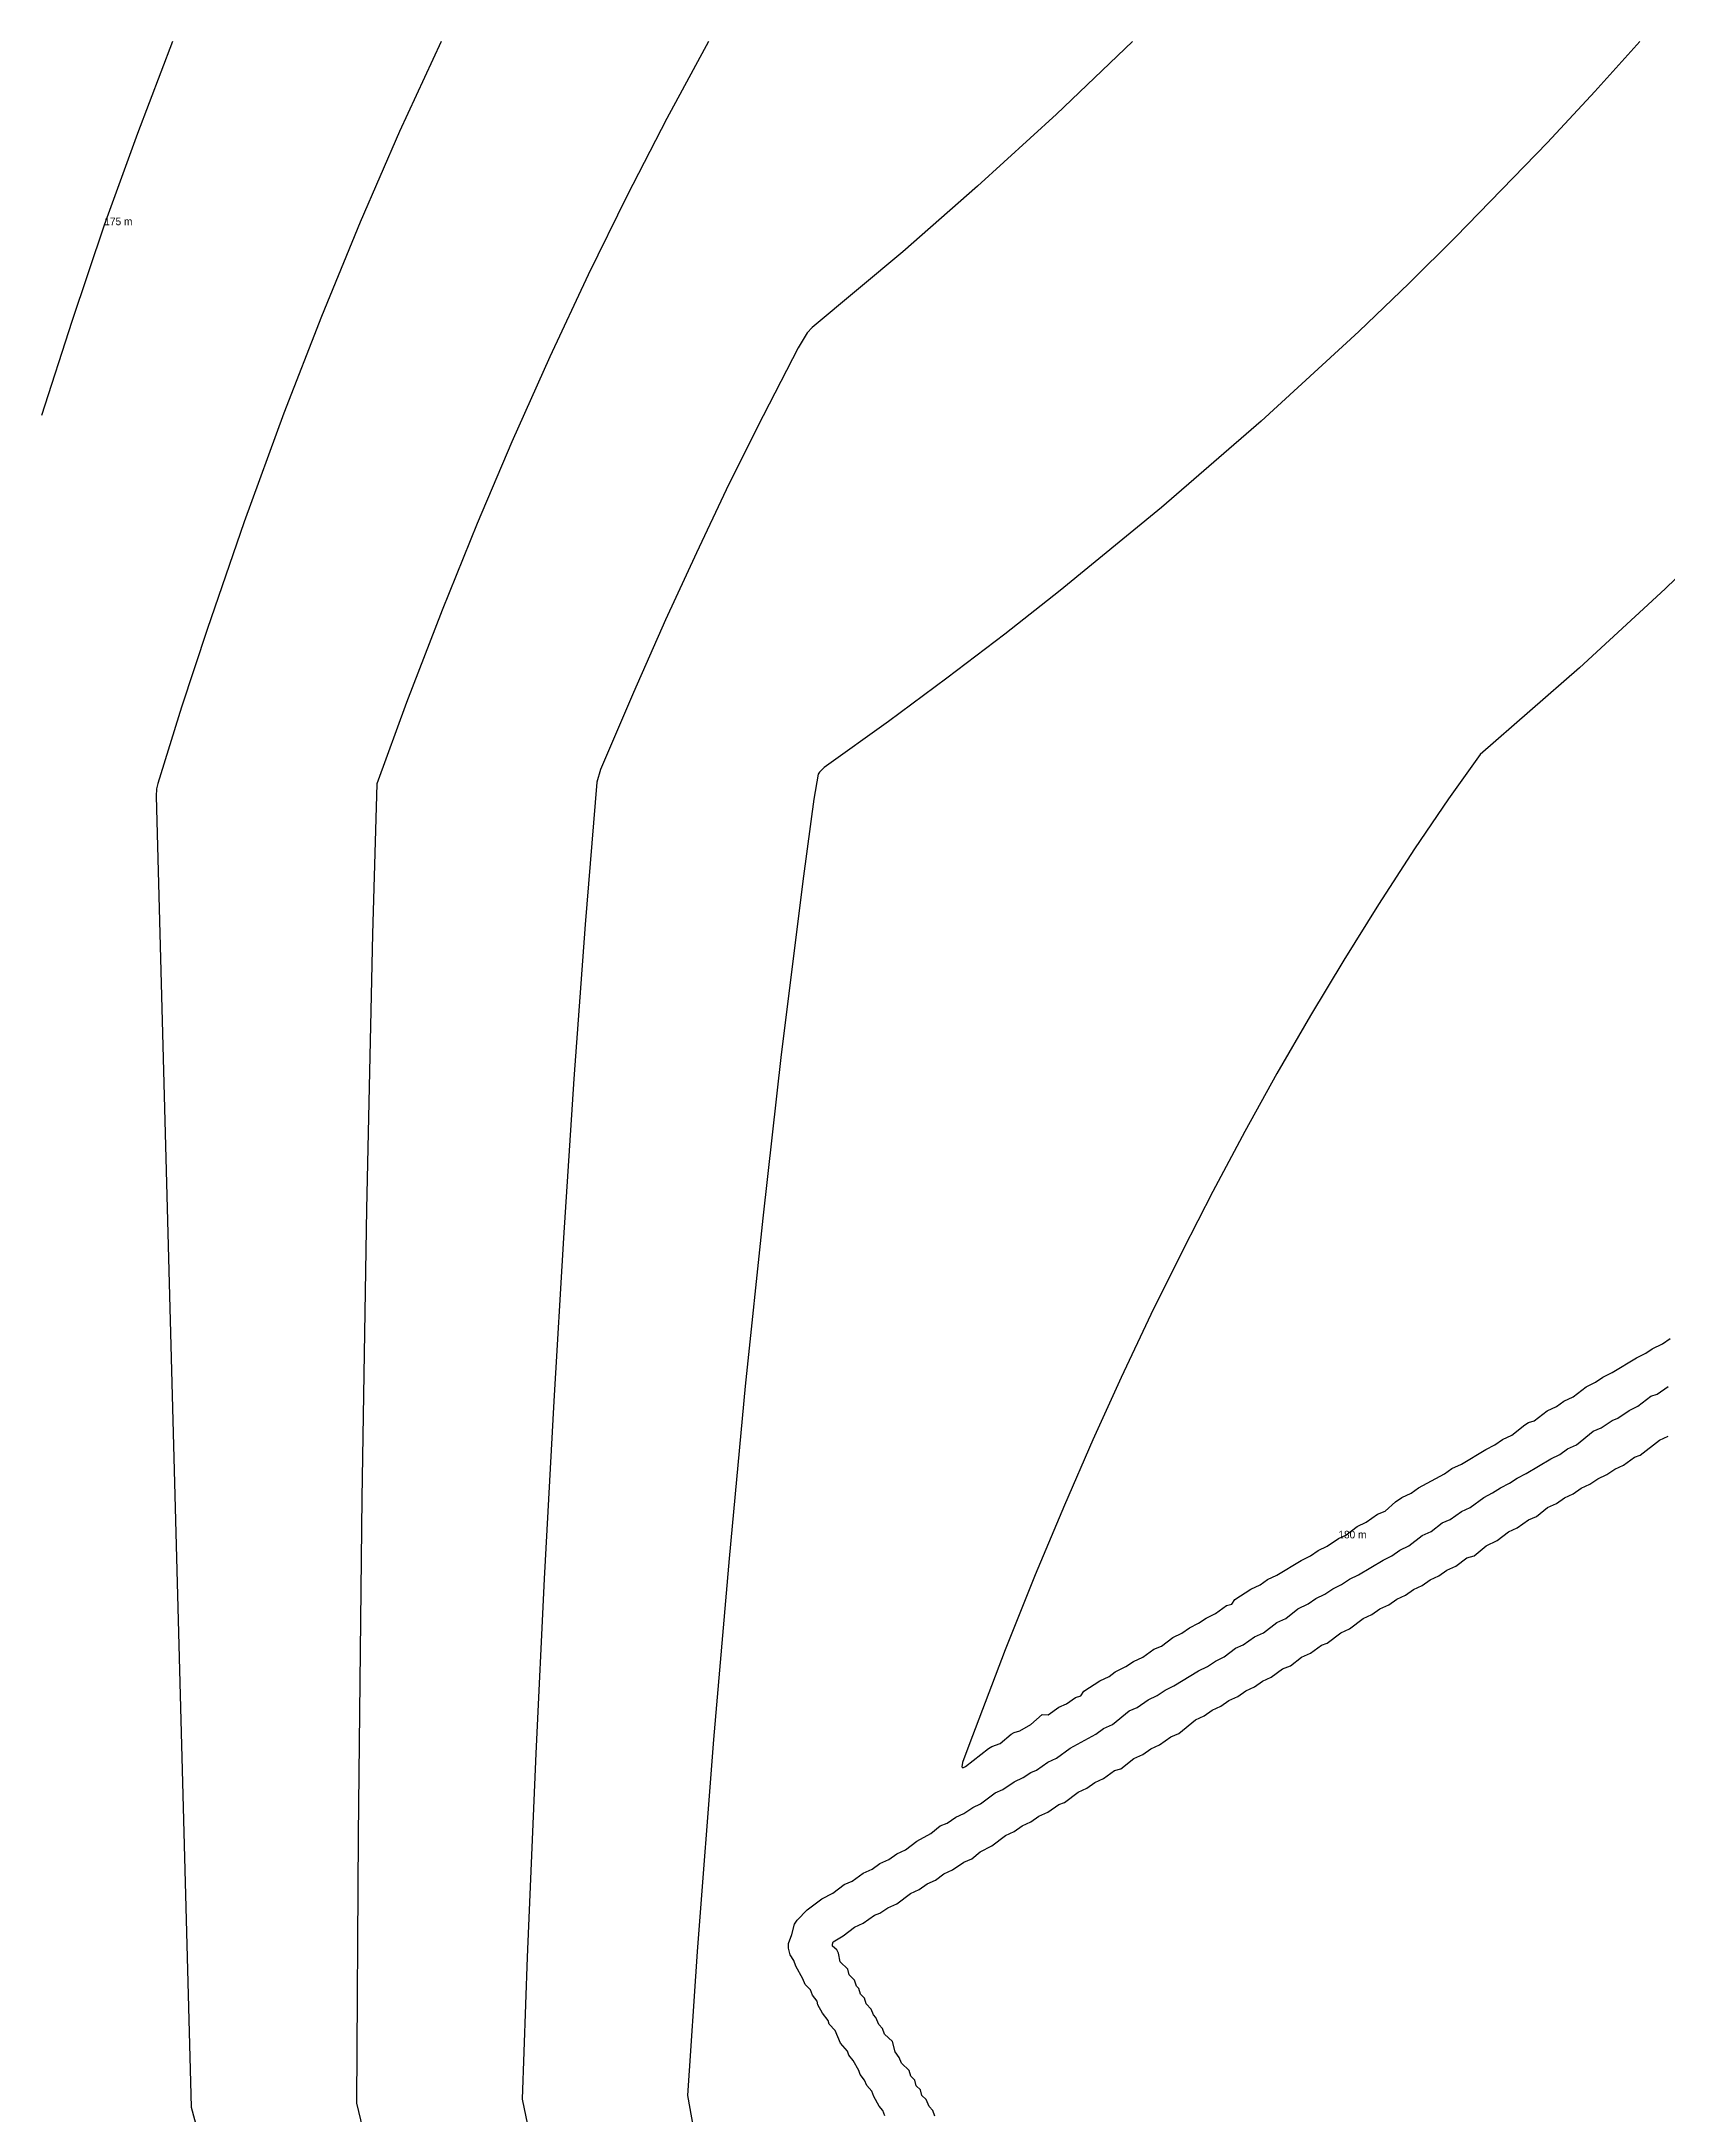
# Model space of a CAD drawing. Header units: metres. Extents: x 248249 to 248387, y 6238853 to 6238972.
# Drawn here: x 248248.61 to 248287.63, y 6238922.02 to 6238971.76 of the extents above; entities that cross this region are included whole.
import ezdxf

# ---------------------------------------------------------------- set-up
doc = ezdxf.new("R2010")
doc.units = ezdxf.units.M
doc.header["$MEASUREMENT"] = 0
for name, color, linetype in [('Contour_Line_Intermediate', 7, 'Continuous'), ('Contour_Line_Major', 7, 'Continuous'), ('FeatureAttribs', 7, 'Continuous')]:
    doc.layers.add(name, color=color, linetype=linetype)

# ---------------------------------------------------------------- blocks, each defined once
blk = doc.blocks.new('FEATURE')

msp = doc.modelspace()

# ---------------------------------------------------------------- linework, layer by layer
at = {"layer": 'Contour_Line_Intermediate', "color": 36, "true_color": 0x804000}
for points in [[(248251.751, 6238971.756, 175), (248250.909, 6238969.551, 175), (248250.115, 6238967.348, 175), (248249.332, 6238965.041, 175), (248248.607, 6238962.78, 175)], [(248264.613, 6238971.756, 177), (248263.614, 6238969.907, 177), (248262.661, 6238968.057, 177), (248261.728, 6238966.158, 177), (248260.805, 6238964.187, 177), (248259.896, 6238962.15, 177), (248259.062, 6238960.189, 177), (248258.221, 6238958.115, 177), (248257.364, 6238955.895, 177), (248256.652, 6238953.944, 177), (248256.549, 6238950.34, 177), (248256.404, 6238943.742, 177), (248256.292, 6238936.808, 177), (248256.205, 6238928.726, 177), (248256.171, 6238922.298, 177), (248257.137, 6238918.255, 177)], [(248286.966, 6238971.756, 179), (248285.886, 6238970.558, 179), (248284.75, 6238969.334, 179), (248282.55, 6238967.066, 179), (248281.428, 6238965.958, 179), (248280.221, 6238964.801, 179), (248277.873, 6238962.646, 179), (248275.481, 6238960.572, 179), (248273.057, 6238958.585, 179), (248271.724, 6238957.538, 179), (248270.335, 6238956.48, 179), (248268.933, 6238955.443, 179), (248267.393, 6238954.337, 179), (248267.275, 6238954.228, 179), (248267.246, 6238954.178, 179), (248267.145, 6238953.578, 179), (248266.896, 6238951.734, 179), (248266.36, 6238947.453, 179), (248265.914, 6238943.525, 179), (248265.497, 6238939.499, 179), (248265.108, 6238935.365, 179), (248264.737, 6238931.021, 179), (248264.345, 6238925.934, 179), (248264.114, 6238922.477, 179), (248264.785, 6238918.719, 179)], [(248268.844, 6238921.994, 179), (248268.797, 6238922.12, 179), (248268.712, 6238922.222, 179), (248268.582, 6238922.457, 179), (248268.535, 6238922.587, 179), (248268.413, 6238922.716, 179), (248268.355, 6238922.851, 179), (248268.253, 6238922.987, 179), (248268.221, 6238923.083, 179), (248268.088, 6238923.315, 179), (248267.982, 6238923.449, 179), (248267.952, 6238923.545, 179), (248267.782, 6238923.735, 179), (248267.656, 6238924.04, 179), (248267.51, 6238924.193, 179), (248267.485, 6238924.281, 179), (248267.352, 6238924.456, 179), (248267.241, 6238924.656, 179), (248267.221, 6238924.746, 179), (248267.108, 6238924.889, 179), (248267.061, 6238925.017, 179), (248266.934, 6238925.144, 179), (248266.879, 6238925.28, 179), (248266.706, 6238925.583, 179), (248266.665, 6238925.717, 179), (248266.573, 6238925.857, 179), (248266.537, 6238926.012, 179), (248266.534, 6238926.126, 179), (248266.614, 6238926.338, 179), (248266.681, 6238926.589, 179), (248266.741, 6238926.687, 179), (248266.985, 6238926.934, 179), (248267.332, 6238927.194, 179), (248267.599, 6238927.333, 179), (248267.869, 6238927.541, 179), (248268.058, 6238927.622, 179), (248268.327, 6238927.812, 179), (248268.54, 6238927.911, 179), (248268.729, 6238928.044, 179), (248268.943, 6238928.142, 179), (248269.132, 6238928.274, 179), (248269.343, 6238928.374, 179), (248269.613, 6238928.582, 179), (248269.948, 6238928.766, 179), (248270.174, 6238928.949, 179), (248270.338, 6238929.009, 179), (248270.552, 6238929.16, 179), (248270.741, 6238929.243, 179), (248270.954, 6238929.392, 179), (248271.143, 6238929.473, 179), (248271.491, 6238929.739, 179), (248271.68, 6238929.819, 179), (248271.948, 6238930.004, 179), (248272.163, 6238930.109, 179), (248272.351, 6238930.232, 179), (248272.485, 6238930.283, 179), (248272.754, 6238930.473, 179), (248272.966, 6238930.572, 179), (248273.29, 6238930.813, 179), (248273.906, 6238931.15, 179), (248274.095, 6238931.284, 179), (248274.308, 6238931.382, 179), (248274.711, 6238931.705, 179), (248274.9, 6238931.785, 179), (248275.168, 6238931.97, 179), (248275.381, 6238932.076, 179), (248275.571, 6238932.202, 179), (248275.784, 6238932.307, 179), (248276.376, 6238932.664, 179), (248276.59, 6238932.769, 179), (248276.778, 6238932.903, 179), (248276.991, 6238933.001, 179), (248277.26, 6238933.21, 179), (248277.448, 6238933.291, 179), (248277.717, 6238933.481, 179), (248277.931, 6238933.579, 179), (248278.254, 6238933.824, 179), (248278.467, 6238933.919, 179), (248278.759, 6238934.154, 179), (248279.003, 6238934.274, 179), (248279.192, 6238934.399, 179), (248279.406, 6238934.505, 179), (248279.595, 6238934.631, 179), (248279.808, 6238934.737, 179), (248279.998, 6238934.863, 179), (248280.21, 6238934.968, 179), (248280.802, 6238935.326, 179), (248281.016, 6238935.43, 179), (248281.205, 6238935.564, 179), (248281.418, 6238935.663, 179), (248281.741, 6238935.91, 179), (248281.955, 6238936.009, 179), (248282.223, 6238936.217, 179), (248282.412, 6238936.298, 179), (248282.68, 6238936.489, 179), (248282.893, 6238936.588, 179), (248283.217, 6238936.828, 179), (248283.431, 6238936.934, 179), (248283.619, 6238937.06, 179), (248283.833, 6238937.166, 179), (248284.022, 6238937.292, 179), (248284.235, 6238937.398, 179), (248284.827, 6238937.755, 179), (248285.041, 6238937.86, 179), (248285.229, 6238937.993, 179), (248285.442, 6238938.092, 179), (248285.845, 6238938.416, 179), (248286.034, 6238938.499, 179), (248286.302, 6238938.676, 179), (248286.436, 6238938.727, 179), (248286.705, 6238938.911, 179), (248286.918, 6238939.017, 179), (248287.231, 6238939.253, 179), (248287.378, 6238939.307, 179), (248287.644, 6238939.49, 179)]]:
    msp.add_polyline3d(points, dxfattribs=at)
at = {"layer": 'Contour_Line_Major', "color": 36, "true_color": 0x804000}
for points in [[(248258.196, 6238971.756, 176), (248257.202, 6238969.599, 176), (248256.253, 6238967.418, 176), (248255.324, 6238965.16, 176), (248254.422, 6238962.84, 176), (248253.468, 6238960.233, 176), (248252.58, 6238957.649, 176), (248251.971, 6238955.786, 176), (248251.397, 6238953.953, 176), (248251.366, 6238953.829, 176), (248251.357, 6238953.651, 176), (248252.199, 6238922.202, 176), (248253.286, 6238918.165, 176)], [(248274.79, 6238971.756, 178), (248272.963, 6238970.016, 178), (248271.072, 6238968.288, 178), (248269.275, 6238966.712, 178), (248267.105, 6238964.891, 178), (248266.98, 6238964.77, 178), (248266.763, 6238964.405, 178), (248265.79, 6238962.513, 178), (248265.042, 6238960.998, 178), (248264.323, 6238959.49, 178), (248263.583, 6238957.882, 178), (248262.812, 6238956.141, 178), (248262.024, 6238954.287, 178), (248261.934, 6238953.987, 178), (248261.657, 6238950.575, 178), (248261.386, 6238946.871, 178), (248261.133, 6238943.059, 178), (248260.899, 6238939.138, 178), (248260.67, 6238934.872, 178), (248260.47, 6238930.683, 178), (248260.263, 6238925.797, 178), (248260.142, 6238922.39, 178), (248260.954, 6238918.503, 178)], [(248289.657, 6238960.651, 180), (248287.573, 6238958.623, 180), (248285.512, 6238956.728, 180), (248283.128, 6238954.648, 180), (248282.373, 6238953.588, 180), (248281.559, 6238952.385, 180), (248280.689, 6238951.049, 180), (248279.858, 6238949.72, 180), (248279.057, 6238948.387, 180), (248278.255, 6238946.999, 180), (248277.483, 6238945.609, 180), (248276.713, 6238944.165, 180), (248275.994, 6238942.763, 180), (248275.23, 6238941.212, 180), (248274.519, 6238939.707, 180), (248273.836, 6238938.205, 180), (248273.155, 6238936.645, 180), (248272.456, 6238934.974, 180), (248271.732, 6238933.169, 180), (248270.858, 6238930.877, 180), (248270.707, 6238930.466, 180), (248270.693, 6238930.363, 180), (248270.718, 6238930.343, 180), (248270.784, 6238930.37, 180), (248271.331, 6238930.807, 180), (248271.41, 6238930.853, 180), (248271.613, 6238930.927, 180), (248271.878, 6238931.144, 180), (248271.947, 6238931.185, 180), (248272.085, 6238931.226, 180), (248272.351, 6238931.376, 180), (248272.618, 6238931.619, 180), (248272.764, 6238931.613, 180), (248273.024, 6238931.797, 180), (248273.203, 6238931.872, 180), (248273.425, 6238932.029, 180), (248273.547, 6238932.069, 180), (248273.621, 6238932.179, 180), (248274.005, 6238932.429, 180), (248274.229, 6238932.535, 180), (248274.375, 6238932.643, 180), (248274.632, 6238932.768, 180), (248274.811, 6238932.89, 180), (248275.034, 6238932.996, 180), (248275.303, 6238933.186, 180), (248275.483, 6238933.261, 180), (248275.753, 6238933.468, 180), (248275.973, 6238933.574, 180), (248276.155, 6238933.7, 180), (248276.376, 6238933.807, 180), (248276.557, 6238933.932, 180), (248276.778, 6238934.039, 180), (248277.046, 6238934.231, 180), (248277.169, 6238934.268, 180), (248277.244, 6238934.376, 180), (248277.629, 6238934.626, 180), (248277.851, 6238934.732, 180), (248278.03, 6238934.859, 180), (248278.254, 6238934.966, 180), (248278.838, 6238935.318, 180), (248279.059, 6238935.425, 180), (248279.241, 6238935.551, 180), (248279.461, 6238935.658, 180), (248279.729, 6238935.845, 180), (248279.911, 6238935.922, 180), (248280.179, 6238936.129, 180), (248280.4, 6238936.236, 180), (248280.668, 6238936.427, 180), (248280.85, 6238936.5, 180), (248281.104, 6238936.721, 180), (248281.251, 6238936.823, 180), (248281.473, 6238936.928, 180), (248281.654, 6238937.055, 180), (248282.278, 6238937.397, 180), (248282.455, 6238937.52, 180), (248282.681, 6238937.626, 180), (248283.264, 6238937.98, 180), (248283.485, 6238938.087, 180), (248283.667, 6238938.215, 180), (248283.888, 6238938.321, 180), (248284.204, 6238938.568, 180), (248284.29, 6238938.621, 180), (248284.425, 6238938.665, 180), (248284.739, 6238938.907, 180), (248284.961, 6238939.012, 180), (248285.139, 6238939.139, 180), (248285.363, 6238939.243, 180), (248285.677, 6238939.484, 180), (248285.9, 6238939.59, 180), (248286.079, 6238939.716, 180), (248286.302, 6238939.822, 180), (248286.887, 6238940.179, 180), (248287.108, 6238940.288, 180), (248287.256, 6238940.394, 180), (248287.51, 6238940.516, 180), (248287.692, 6238940.641, 180)], [(248270.046, 6238921.981, 178), (248269.994, 6238922.119, 178), (248269.912, 6238922.213, 178), (248269.838, 6238922.387, 178), (248269.735, 6238922.478, 178), (248269.699, 6238922.615, 178), (248269.601, 6238922.71, 178), (248269.565, 6238922.846, 178), (248269.467, 6238922.941, 178), (248269.431, 6238923.078, 178), (248269.242, 6238923.254, 178), (248269.189, 6238923.392, 178), (248269.093, 6238923.529, 178), (248269.029, 6238923.772, 178), (248268.839, 6238923.948, 178), (248268.787, 6238924.086, 178), (248268.705, 6238924.18, 178), (248268.63, 6238924.354, 178), (248268.571, 6238924.411, 178), (248268.519, 6238924.549, 178), (248268.394, 6238924.676, 178), (248268.358, 6238924.813, 178), (248268.26, 6238924.908, 178), (248268.224, 6238925.044, 178), (248268.168, 6238925.105, 178), (248268.116, 6238925.243, 178), (248267.992, 6238925.371, 178), (248267.955, 6238925.507, 178), (248267.771, 6238925.688, 178), (248267.736, 6238925.895, 178), (248267.691, 6238925.973, 178), (248267.589, 6238926.065, 178), (248267.586, 6238926.111, 178), (248267.608, 6238926.164, 178), (248267.848, 6238926.306, 178), (248268.116, 6238926.518, 178), (248268.327, 6238926.614, 178), (248268.595, 6238926.803, 178), (248268.729, 6238926.85, 178), (248268.921, 6238926.981, 178), (248269.132, 6238927.077, 178), (248269.458, 6238927.328, 178), (248269.668, 6238927.424, 178), (248269.86, 6238927.559, 178), (248270.062, 6238927.648, 178), (248270.263, 6238927.798, 178), (248270.473, 6238927.891, 178), (248270.741, 6238928.076, 178), (248270.933, 6238928.157, 178), (248271.135, 6238928.323, 178), (248271.412, 6238928.466, 178), (248271.738, 6238928.716, 178), (248271.949, 6238928.813, 178), (248272.141, 6238928.947, 178), (248272.351, 6238929.044, 178), (248272.543, 6238929.179, 178), (248272.754, 6238929.275, 178), (248273.022, 6238929.464, 178), (248273.156, 6238929.511, 178), (248273.482, 6238929.757, 178), (248273.693, 6238929.854, 178), (248273.885, 6238929.989, 178), (248274.095, 6238930.085, 178), (248274.359, 6238930.274, 178), (248274.506, 6238930.32, 178), (248274.824, 6238930.567, 178), (248275.034, 6238930.664, 178), (248275.226, 6238930.798, 178), (248275.437, 6238930.895, 178), (248275.705, 6238931.084, 178), (248275.897, 6238931.165, 178), (248276.299, 6238931.493, 178), (248276.51, 6238931.589, 178), (248276.702, 6238931.724, 178), (248276.912, 6238931.82, 178), (248277.104, 6238931.955, 178), (248277.315, 6238932.052, 178), (248277.507, 6238932.187, 178), (248277.717, 6238932.283, 178), (248277.909, 6238932.418, 178), (248278.119, 6238932.515, 178), (248278.388, 6238932.712, 178), (248278.58, 6238932.784, 178), (248278.848, 6238932.997, 178), (248279.059, 6238933.093, 178), (248279.327, 6238933.282, 178), (248279.461, 6238933.328, 178), (248279.787, 6238933.575, 178), (248279.998, 6238933.672, 178), (248280.324, 6238933.922, 178), (248280.534, 6238934.019, 178), (248280.726, 6238934.153, 178), (248280.937, 6238934.25, 178), (248281.129, 6238934.385, 178), (248281.339, 6238934.481, 178), (248281.531, 6238934.616, 178), (248281.741, 6238934.713, 178), (248281.934, 6238934.848, 178), (248282.144, 6238934.944, 178), (248282.336, 6238935.079, 178), (248282.546, 6238935.175, 178), (248282.815, 6238935.377, 178), (248282.984, 6238935.426, 178), (248283.275, 6238935.665, 178), (248283.543, 6238935.792, 178), (248283.812, 6238936.004, 178), (248284.022, 6238936.101, 178), (248284.29, 6238936.29, 178), (248284.482, 6238936.371, 178), (248284.751, 6238936.583, 178), (248284.961, 6238936.68, 178), (248285.153, 6238936.814, 178), (248285.363, 6238936.911, 178), (248285.556, 6238937.046, 178), (248285.766, 6238937.142, 178), (248285.958, 6238937.277, 178), (248286.168, 6238937.374, 178), (248286.36, 6238937.508, 178), (248286.571, 6238937.605, 178), (248286.839, 6238937.794, 178), (248286.973, 6238937.84, 178), (248287.434, 6238938.203, 178), (248287.644, 6238938.299, 178)]]:
    msp.add_polyline3d(points, dxfattribs=at)

# ---------------------------------------------------------------- block references
at = {"layer": 'FeatureAttribs'}
ref = msp.add_blockref('FEATURE', (248250.115, 6238967.348, 175), dxfattribs=at)
ref.add_attrib('NAME', '175 m', (248250.115, 6238967.348, 175), dxfattribs={"color": 7, "height": 0.1814})
ref = msp.add_blockref('FEATURE', (248279.729, 6238935.845, 180), dxfattribs=at)
ref.add_attrib('NAME', '180 m', (248279.729, 6238935.845, 180), dxfattribs={"color": 7, "height": 0.1814})

doc.saveas('drawing.dxf')
